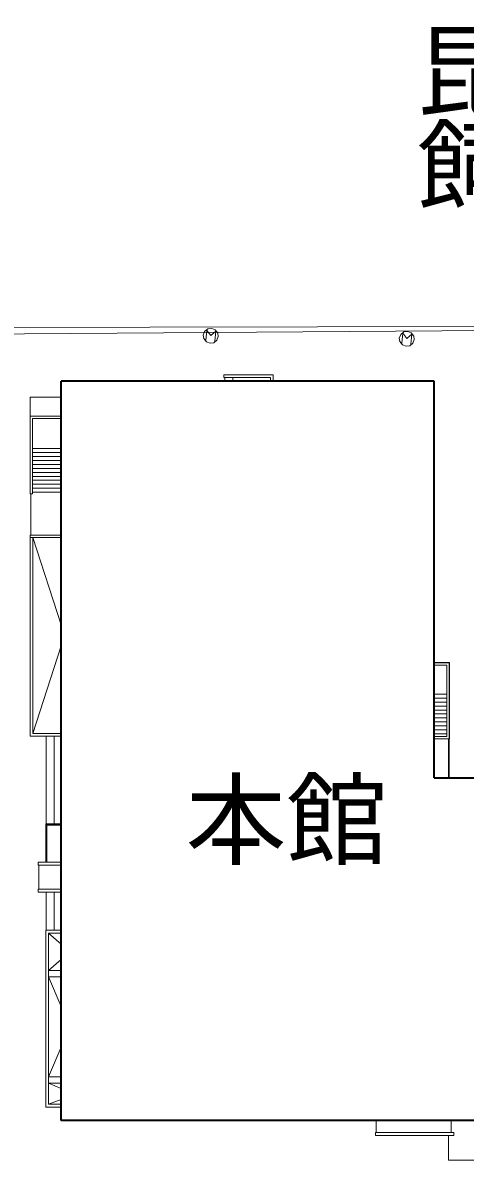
# Model space of a CAD drawing. Units: millimetres, scale not verified. Extents: x -594000 to 594000, y -420000 to 420000.
# Drawn here: x 122402 to 150279, y -28881 to 42807 of the extents above; entities that cross this region are included whole.
import ezdxf
from ezdxf.enums import TextEntityAlignment as Align

# ---------------------------------------------------------------- set-up
doc = ezdxf.new("R2010")
doc.units = ezdxf.units.MM
doc.header["$LTSCALE"] = 2000
for name, color, linetype, lineweight in [('0-0_0', 4, 'Continuous', 18), ('0-1_1', 4, 'Continuous', 18), ('0-6_6', 2, 'Continuous', 40), ('0-B_11', 4, 'Continuous', 18), ('0-F_15', 4, 'Continuous', 18), ('1-2_2', 4, 'Continuous', 18)]:
    doc.layers.add(name, color=color, linetype=linetype, lineweight=lineweight)
doc.styles.add('HG丸ｺﾞｼｯｸM-PRO', font='')
doc.styles.get('HG丸ｺﾞｼｯｸM-PRO').set_extended_font_data('HG丸ｺﾞｼｯｸM-PRO')

msp = doc.modelspace()

# ---------------------------------------------------------------- linework, layer by layer
at = {"layer": '0-0_0'}
for points in [[(133815, 22899), (133776, 23123), (133862, 23349)], [(133862, 23349), (134069, 23516), (134307, 23547)], [(133931, 22808), (133995, 23421), (134260, 23095)], [(134260, 23095), (134562, 23362), (134498, 22748)], [(134307, 23547), (134525, 23452), (134683, 23240)], [(134683, 23240), (134716, 23024), (134638, 22812)], [(146164, 22711), (146125, 22935), (146211, 23161)], [(146211, 23161), (146418, 23329), (146656, 23359)], [(146280, 22620), (146344, 23234), (146609, 22907)], [(146609, 22907), (146911, 23174), (146847, 22560)], [(146656, 23359), (146874, 23264), (147032, 23052)], [(147032, 23052), (147065, 22836), (146987, 22624)], [(134208, 22606), (133982, 22693), (133815, 22899)], [(134638, 22812), (134447, 22644), (134208, 22606)], [(146557, 22418), (146331, 22505), (146164, 22711)], [(146987, 22624), (146797, 22456), (146557, 22418)]]:
    msp.add_lwpolyline(points, dxfattribs=at)
at = {"layer": '0-1_1'}
msp.add_lwpolyline([(119816, 23593), (151524, 23674), (151632, 24693), (151981, 24668), (152030, 26196), (151973, 28148), (151910, 30165), (151835, 31944), (151740, 34003), (151708, 35840), (151751, 37544), (152061, 39043), (152309, 40436), (152667, 41906), (153403, 42807)], dxfattribs=at)
at = {"layer": '0-B_11'}
msp.add_lwpolyline([(119073, 22427), (119581, 23189), (151721, 23410)], dxfattribs=at)
at = {"layer": '0-F_15', "color": 3, "lineweight": 35}
for p, q in [((148320, 20219), (124831, 20219)), ((148320, -4770), (148320, 20219))]:
    msp.add_line(p, q, dxfattribs=at)
at = {"layer": '1-2_2', "color": 3, "lineweight": 35}
for p, q in [((124820, -26381), (124820, 20219)), ((148320, -4781), (174320, -4781)), ((174320, -26381), (124820, -26381))]:
    msp.add_line(p, q, dxfattribs=at)
at = {"layer": '1-2_2'}
for p, q in [((138185, 20619), (135080, 20619)), ((135080, 20619), (135080, 20444)), ((138010, 20444), (135080, 20444)), ((135130, 20219), (135130, 20444)), ((135630, 20219), (135630, 20444)), ((138010, 20219), (138010, 20444)), ((138185, 20219), (138185, 20619)), ((124820, 19219), (122870, 19219)), ((122870, 18019), (122870, 19219)), ((124820, 18019), (122870, 18019)), ((124820, 17869), (123020, 17869)), ((123020, 17869), (123020, 13119)), ((124820, 15969), (123020, 15969)), ((124820, 15719), (123020, 15719)), ((124820, 15469), (123020, 15469)), ((124820, 15219), (123020, 15219)), ((124820, 14969), (123020, 14969)), ((124820, 14719), (123020, 14719)), ((124820, 14469), (123020, 14469)), ((124820, 14219), (123020, 14219)), ((124820, 13969), (123020, 13969)), ((124820, 13719), (123020, 13719)), ((122920, 13119), (122920, 10519)), ((124820, 13469), (123020, 13469)), ((124820, 13219), (123020, 13219)), ((124820, 10519), (122870, 10519)), ((122870, 10519), (122870, 10369)), ((124820, 10369), (122870, 10369)), ((122870, 10369), (122870, -2156)), ((124820, 4854), (123045, 10369)), ((123045, 10369), (123045, -1981)), ((124820, 3533), (123045, -1981)), ((148320, 2469), (149270, 2469)), ((148320, 2319), (149120, 2319)), ((149120, 2319), (149120, -2181)), ((149270, -4781), (149270, 2469)), ((148320, 494), (149120, 494)), ((148320, 244), (149120, 244)), ((148320, -6), (149120, -6)), ((148320, -256), (149120, -256)), ((148320, -506), (149120, -506)), ((148320, -756), (149120, -756)), ((148320, -1006), (149120, -1006)), ((148320, -1256), (149120, -1256)), ((124820, -1981), (123045, -1981)), ((148320, -1506), (149120, -1506)), ((148320, -1756), (149120, -1756)), ((148320, -2006), (149120, -2006)), ((124820, -2156), (122870, -2156)), ((123870, -2156), (123870, -7681)), ((124370, -2156), (124370, -7681)), ((148320, -2181), (149120, -2181)), ((148320, -2331), (149295, -2331)), ((149220, -4781), (149220, -2331)), ((124820, -7681), (123845, -7681)), ((123845, -7681), (123845, -10091)), ((124820, -7706), (123870, -7706)), ((123870, -7706), (123870, -10091)), ((124820, -7756), (123920, -7756)), ((123920, -7756), (123920, -10091)), ((124820, -10091), (123370, -10091)), ((123370, -10091), (123370, -10291)), ((124820, -10291), (123370, -10291)), ((123420, -10291), (123420, -11791)), ((124820, -11791), (123370, -11791)), ((123370, -11791), (123370, -11991)), ((124820, -11991), (123370, -11991)), ((123870, -11991), (123870, -14391)), ((124370, -11991), (124370, -14391)), ((124820, -14391), (123845, -14391)), ((123845, -14391), (123845, -25531)), ((124820, -14566), (124020, -14566)), ((124820, -15264), (124020, -14566)), ((124020, -14566), (124020, -25356)), ((124820, -16224), (124020, -16921)), ((124820, -16921), (124020, -16921)), ((124820, -17321), (124020, -17321)), ((124820, -19191), (124020, -17321)), ((124820, -21762), (124020, -23631)), ((124820, -23631), (124020, -23631)), ((124820, -24031), (124020, -24031)), ((124820, -24368), (124020, -24031)), ((124820, -25058), (124020, -25356)), ((124820, -25531), (123845, -25531)), ((124820, -25356), (124020, -25356)), ((144670, -26381), (144670, -27131)), ((149395, -26381), (149395, -27131)), ((149570, -27131), (149570, -27331)), ((149570, -27331), (144620, -27331))]:
    msp.add_line(p, q, dxfattribs=at)
for points in [[(122870, 18019), (122870, 13119), (123020, 13119)], [(148320, 2494), (149295, 2494), (149295, -2331)], [(149570, -27131), (144620, -27131), (144620, -27331)], [(149220, -27331), (149220, -28881), (156230, -28881)]]:
    msp.add_lwpolyline(points, dxfattribs=at)

# ---------------------------------------------------------------- texts
at = {"layer": '0-6_6', "style": 'HG丸ｺﾞｼｯｸM-PRO'}
for s, p in [('昆虫', (147239, 36009)), ('飼育室', (147239, 30009)), ('本館', (132661, -11153))]:
    msp.add_text(s, height=4655, dxfattribs=at).set_placement(p, align=Align.BOTTOM_LEFT)

doc.saveas('drawing.dxf')
